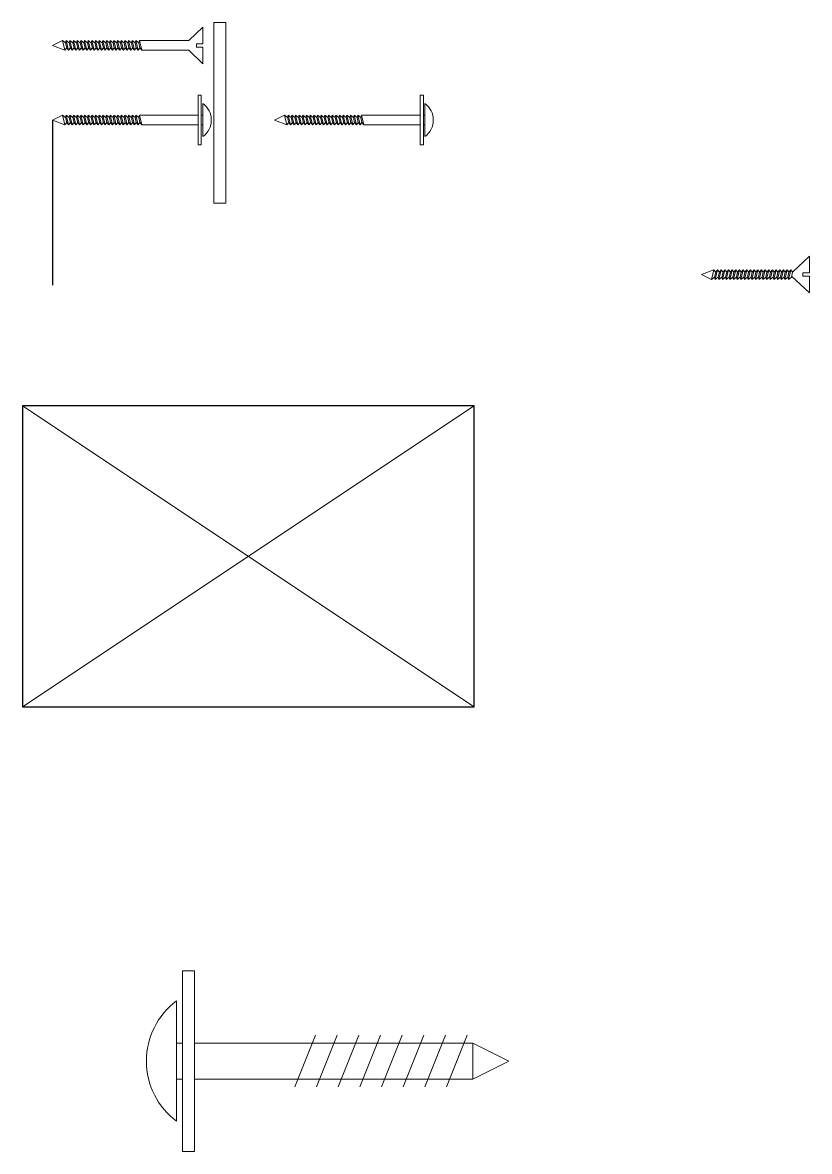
# Model space of a CAD drawing. Header units: metres. Extents: x -40 to 265, y 63 to 163.
# Drawn here: x -40.3024 to -40.1717, y 65.9351 to 66.1226 of the extents above; entities that cross this region are included whole.
import ezdxf

# ---------------------------------------------------------------- set-up
doc = ezdxf.new("R2010")
doc.units = ezdxf.units.M
doc.header["$LTSCALE"] = 5
doc.header["$MEASUREMENT"] = 0
doc.layers.get('0').update_dxf_attribs({"color": 30})
for name, color, linetype, lineweight in [('A-ANNO-DIMS', 3, 'Continuous', 18), ('A-DETL-MBND', 3, 'Continuous', 18), ('A-DETL-MCUT', 4, 'Continuous', 25)]:
    doc.layers.add(name, color=color, linetype=linetype, lineweight=lineweight)

msp = doc.modelspace()

# ---------------------------------------------------------------- linework, layer by layer
msp.add_line((-40.29744319478272, 66.10637952408233), (-40.29744319478272, 66.07898915299832))
at = {"layer": 'A-ANNO-DIMS'}
for p, q in [((-40.30241074192958, 66.05894332820819), (-40.22741074193249, 66.00894332820528)), ((-40.30241074192958, 66.00894332820528), (-40.22741074193249, 66.05894332820819))]:
    msp.add_line(p, q, dxfattribs=at)
at = {"layer": 'A-DETL-MBND'}
for p, q in [((-40.26865732802874, 66.12256475988988), (-40.27065732802915, 66.12256475988988)), ((-40.27326716821436, 66.11050521491866), (-40.2727178525926, 66.11050521491866)), ((-40.23639049366535, 66.11050521491866), (-40.23584117804359, 66.11050521491866)), ((-40.27326716821436, 66.10720932118879), (-40.28298962661433, 66.10720932118879)), ((-40.2727178525926, 66.10720932118879), (-40.27244319478272, 66.10720932118879)), ((-40.23639049366535, 66.10720932118879), (-40.24611295206532, 66.10720932118879)), ((-40.23584117804359, 66.10720932118879), (-40.23556652023371, 66.10720932118879)), ((-40.28260440485105, 66.10556137432381), (-40.27326716821436, 66.10556137432383)), ((-40.2727178525926, 66.10556137432383), (-40.27244319478272, 66.10556137432383)), ((-40.24572773030204, 66.10556137432381), (-40.23639049366535, 66.10556137432383)), ((-40.23584117804359, 66.10556137432383), (-40.23556652023371, 66.10556137432383)), ((-40.27326716821436, 66.10226548059396), (-40.2727178525926, 66.10226548059396)), ((-40.23639049366535, 66.10226548059396), (-40.23584117804359, 66.10226548059396)), ((-40.26865732802874, 66.09256475988991), (-40.27065732802915, 66.09256475988991)), ((-40.27384248993874, 65.96514221803486), (-40.27584248993915, 65.96514221803486)), ((-40.25373496512728, 65.95443662795614), (-40.25717010999031, 65.94584780811383)), ((-40.25013700768139, 65.95443662795614), (-40.25357215254442, 65.94584780811383)), ((-40.2465390502355, 65.95443662795614), (-40.24997419509853, 65.94584780811383)), ((-40.24294109278961, 65.95443662795614), (-40.24637623765264, 65.94584780811383)), ((-40.23934313534372, 65.95443662795614), (-40.24277828020675, 65.94584780811383)), ((-40.23574517789783, 65.95443662795614), (-40.23918032276086, 65.94584780811383)), ((-40.23214722045194, 65.95443662795614), (-40.23558236531497, 65.94584780811383)), ((-40.22854926300604, 65.95443662795614), (-40.23198440786908, 65.94584780811383)), ((-40.27584248993915, 65.95314221803491), (-40.27684248993572, 65.95314221803491)), ((-40.22762465423401, 65.95314221803503), (-40.27384248993874, 65.95314221803491)), ((-40.22162465424006, 65.95014221803487), (-40.22762465424128, 65.95314221803491)), ((-40.22762465424856, 65.95314221803434), (-40.22762465424128, 65.94714221803574)), ((-40.22162465424006, 65.95014221803487), (-40.22762465424128, 65.94714221803483)), ((-40.27584248993915, 65.94714221803483), (-40.27684248993572, 65.94714221803483)), ((-40.22762465423401, 65.94714221803494), (-40.27384248993874, 65.94714221803483)), ((-40.27384248993874, 65.93514221803488), (-40.27584248993915, 65.93514221803488))]:
    msp.add_line(p, q, dxfattribs=at)
for points in [[(-40.28260440485105, 66.11796105485743), (-40.27482128471916, 66.11796105485745), (-40.27244319478272, 66.11573877866292), (-40.27244319478272, 66.11849684831301), (-40.27354517512508, 66.11849684831301), (-40.27354517512508, 66.11906156091388), (-40.27244319478272, 66.11906156091388), (-40.27244319478272, 66.12181963056716), (-40.27480882072103, 66.11960900172241), (-40.28298962661433, 66.11960900172241)], [(-40.27065732802915, 66.12256475988988), (-40.27065732802915, 66.09256475988991)], [(-40.26865732802874, 66.12256475988988), (-40.26865732802874, 66.09256475988991)], [(-40.29577156192176, 66.11960900172036), (-40.29744319478272, 66.11877920461595)], [(-40.29527058897879, 66.11918257075487), (-40.29577156192176, 66.11960900172036)], [(-40.29538634015848, 66.11796105485539), (-40.29577156192176, 66.11960900172036)], [(-40.29466192538752, 66.11918257075487), (-40.2951628983305, 66.11960900172036), (-40.29527058897879, 66.11918257075487)], [(-40.29508200836649, 66.11837583846793), (-40.29527058897879, 66.11918257075487)], [(-40.29477767657449, 66.11796105485539), (-40.2951628983305, 66.11960900172036)], [(-40.29405326180353, 66.11918257075487), (-40.29455423474651, 66.11960900172036), (-40.29466192538752, 66.11918257075487)], [(-40.29447334477522, 66.11837583846793), (-40.29466192538752, 66.11918257075487)], [(-40.29416901298323, 66.11796105485539), (-40.29455423474651, 66.11960900172036)], [(-40.29344459821954, 66.11918257075487), (-40.29394557116252, 66.11960900172036), (-40.29405326180353, 66.11918257075487)], [(-40.29386468119123, 66.11837583846793), (-40.29405326180353, 66.11918257075487)], [(-40.29356034939924, 66.11796105485539), (-40.29394557116252, 66.11960900172036)], [(-40.29283593463555, 66.11918257075692), (-40.29333690757125, 66.11960900172241), (-40.29344459821954, 66.11918257075692)], [(-40.29325601760724, 66.11837583846997), (-40.29344459821954, 66.11918257075692)], [(-40.29295168581525, 66.11796105485743), (-40.29333690757125, 66.11960900172241)], [(-40.29222727104429, 66.11918257075692), (-40.29272824398726, 66.11960900172241), (-40.29283593463555, 66.11918257075692)], [(-40.29264735402325, 66.11837583846997), (-40.29283593463555, 66.11918257075692)], [(-40.29234302223126, 66.11796105485743), (-40.29272824398726, 66.11960900172241)], [(-40.2916186074603, 66.11918257075692), (-40.292119580396, 66.11960900172241), (-40.29222727104429, 66.11918257075692)], [(-40.29203869043926, 66.11837583846997), (-40.29222727104429, 66.11918257075692)], [(-40.29173435863999, 66.11796105485743), (-40.292119580396, 66.11960900172241)], [(-40.29144969688281, 66.11834902954476), (-40.29173435863999, 66.11796105485743), (-40.292119580396, 66.11960900172241)], [(-40.29144969688281, 66.11955689097292), (-40.29151091681201, 66.11960900172241), (-40.2916186074603, 66.11918257075692)], [(-40.29100994387631, 66.11918257075692), (-40.29151091681201, 66.11960900172241), (-40.2916186074603, 66.11918257075692)], [(-40.291430026848, 66.11837583846997), (-40.2916186074603, 66.11918257075692)], [(-40.29144969688281, 66.1184599852563), (-40.2916186074603, 66.11918257075692)], [(-40.29151091681201, 66.11960900172241), (-40.29144969688281, 66.1193471079118)], [(-40.291125695056, 66.11796105485743), (-40.29151091681201, 66.11960900172241)], [(-40.29040128029232, 66.11918257075692), (-40.29090225322802, 66.11960900172241), (-40.29100994387631, 66.11918257075692)], [(-40.29082136326401, 66.11837583846997), (-40.29100994387631, 66.11918257075692)], [(-40.29051703147201, 66.11796105485743), (-40.29090225322802, 66.11960900172241)], [(-40.28979261670106, 66.11918257075692), (-40.29029358964403, 66.11960900172241), (-40.29040128029232, 66.11918257075692)], [(-40.29021269968002, 66.11837583846997), (-40.29040128029232, 66.11918257075692)], [(-40.28968492605276, 66.11960900172241), (-40.28929970429676, 66.11796105485743), (-40.28960403608875, 66.11837583846997), (-40.28990836788802, 66.11796105485743), (-40.29029358964403, 66.11960900172241)], [(-40.28918395311707, 66.11918257075692), (-40.28968492605276, 66.11960900172241), (-40.28979261670106, 66.11918257075692)], [(-40.28960403608875, 66.11837583846997), (-40.28979261670106, 66.11918257075692)], [(-40.28857528953308, 66.11918257075692), (-40.28907626246878, 66.11960900172241), (-40.28918395311707, 66.11918257075692)], [(-40.28899537250476, 66.11837583846997), (-40.28918395311707, 66.11918257075692)], [(-40.28869104071277, 66.11796105485743), (-40.28907626246878, 66.11960900172241)], [(-40.28796662594909, 66.11918257075692), (-40.28846759888479, 66.11960900172241), (-40.28857528953308, 66.11918257075692)], [(-40.28838670892078, 66.11837583846997), (-40.28857528953308, 66.11918257075692)], [(-40.28808237712878, 66.11796105485743), (-40.28846759888479, 66.11960900172241)], [(-40.28735796235782, 66.11918257075692), (-40.2878589353008, 66.11960900172241), (-40.28796662594909, 66.11918257075692)], [(-40.28777804533679, 66.11837583846997), (-40.28796662594909, 66.11918257075692)], [(-40.28747371354479, 66.11796105485743), (-40.2878589353008, 66.11960900172241)], [(-40.28674929877383, 66.11918257075692), (-40.28725027170953, 66.11960900172241), (-40.28735796235782, 66.11918257075692)], [(-40.2871693817528, 66.11837583846997), (-40.28735796235782, 66.11918257075692)], [(-40.28686504995353, 66.11796105485743), (-40.28725027170953, 66.11960900172241)], [(-40.28614063518985, 66.11918257075692), (-40.28664160812554, 66.11960900172241), (-40.28674929877383, 66.11918257075692)], [(-40.28656071816153, 66.11837583846997), (-40.28674929877383, 66.11918257075692)], [(-40.28625638636954, 66.11796105485743), (-40.28664160812554, 66.11960900172241)], [(-40.28553197160586, 66.11918257075692), (-40.28603294454155, 66.11960900172241), (-40.28614063518985, 66.11918257075692)], [(-40.28595205457754, 66.11837583846997), (-40.28614063518985, 66.11918257075692)], [(-40.28564772278555, 66.11796105485743), (-40.28603294454155, 66.11960900172241)], [(-40.28492330801459, 66.11918257075692), (-40.28542428095756, 66.11960900172241), (-40.28553197160586, 66.11918257075692)], [(-40.28534339099355, 66.11837583846997), (-40.28553197160586, 66.11918257075692)], [(-40.28503905920156, 66.11796105485743), (-40.28542428095756, 66.11960900172241)], [(-40.2843146444306, 66.11918257075692), (-40.2848156173663, 66.11960900172241), (-40.28492330801459, 66.11918257075692)], [(-40.28473472740229, 66.11837583846997), (-40.28492330801459, 66.11918257075692)], [(-40.28443039561029, 66.11796105485743), (-40.2848156173663, 66.11960900172241)], [(-40.28370598084661, 66.11918257075692), (-40.28420695378231, 66.11960900172241), (-40.2843146444306, 66.11918257075692)], [(-40.2841260638183, 66.11837583846997), (-40.2843146444306, 66.11918257075692)], [(-40.2838217320263, 66.11796105485743), (-40.28420695378231, 66.11960900172241)], [(-40.28309731726262, 66.11918257075692), (-40.28359829019832, 66.11960900172241), (-40.28370598084661, 66.11918257075692)], [(-40.28351740023431, 66.11837583846997), (-40.28370598084661, 66.11918257075692)], [(-40.28298962661433, 66.11960900172241), (-40.28309731726262, 66.11918257075692), (-40.28290873665032, 66.11837583846997), (-40.28321306844231, 66.11796105485743), (-40.28359829019832, 66.11960900172241)], [(-40.28260440485105, 66.11796105485743), (-40.28298962661433, 66.11960900172241)], [(-40.29538634015848, 66.11796105485539), (-40.29744319478272, 66.11877920461595)], [(-40.29538634015848, 66.11796105485539), (-40.29508200836649, 66.11837583846793)], [(-40.29477767657449, 66.11796105485539), (-40.29508200836649, 66.11837583846793)], [(-40.29477767657449, 66.11796105485539), (-40.29447334477522, 66.11837583846793)], [(-40.29416901298323, 66.11796105485539), (-40.29447334477522, 66.11837583846793)], [(-40.29416901298323, 66.11796105485539), (-40.29386468119123, 66.11837583846793)], [(-40.29356034939924, 66.11796105485539), (-40.29386468119123, 66.11837583846793)], [(-40.29356034939924, 66.11796105485539), (-40.29325601760724, 66.11837583846793)], [(-40.29295168581525, 66.11796105485743), (-40.29325601760724, 66.11837583846997)], [(-40.29295168581525, 66.11796105485743), (-40.29264735402325, 66.11837583846997)], [(-40.29234302223126, 66.11796105485743), (-40.29264735402325, 66.11837583846997)], [(-40.29234302223126, 66.11796105485743), (-40.29203869043926, 66.11837583846997)], [(-40.29173435863999, 66.11796105485743), (-40.29203869043926, 66.11837583846997)], [(-40.29173435863999, 66.11796105485743), (-40.29203869043926, 66.11837583846997)], [(-40.29173435863999, 66.11796105485743), (-40.291430026848, 66.11837583846997)], [(-40.291125695056, 66.11796105485743), (-40.291430026848, 66.11837583846997)], [(-40.291125695056, 66.11796105485743), (-40.29082136326401, 66.11837583846997)], [(-40.29051703147201, 66.11796105485743), (-40.29082136326401, 66.11837583846997)], [(-40.29051703147201, 66.11796105485743), (-40.29021269968002, 66.11837583846997)], [(-40.28990836788802, 66.11796105485743), (-40.29021269968002, 66.11837583846997)], [(-40.28929970429676, 66.11796105485743), (-40.28899537250476, 66.11837583846997)], [(-40.28869104071277, 66.11796105485743), (-40.28899537250476, 66.11837583846997)], [(-40.28869104071277, 66.11796105485743), (-40.28838670892078, 66.11837583846997)], [(-40.28808237712878, 66.11796105485743), (-40.28838670892078, 66.11837583846997)], [(-40.28808237712878, 66.11796105485743), (-40.28777804533679, 66.11837583846997)], [(-40.28747371354479, 66.11796105485743), (-40.28777804533679, 66.11837583846997)], [(-40.28747371354479, 66.11796105485743), (-40.2871693817528, 66.11837583846997)], [(-40.28686504995353, 66.11796105485743), (-40.2871693817528, 66.11837583846997)], [(-40.28686504995353, 66.11796105485743), (-40.28656071816153, 66.11837583846997)], [(-40.28625638636954, 66.11796105485743), (-40.28656071816153, 66.11837583846997)], [(-40.28625638636954, 66.11796105485743), (-40.28595205457754, 66.11837583846997)], [(-40.28564772278555, 66.11796105485743), (-40.28595205457754, 66.11837583846997)], [(-40.28564772278555, 66.11796105485743), (-40.28534339099355, 66.11837583846997)], [(-40.28503905920156, 66.11796105485743), (-40.28534339099355, 66.11837583846997)], [(-40.28503905920156, 66.11796105485743), (-40.28473472740229, 66.11837583846997)], [(-40.28443039561029, 66.11796105485743), (-40.28473472740229, 66.11837583846997)], [(-40.28443039561029, 66.11796105485743), (-40.2841260638183, 66.11837583846997)], [(-40.2838217320263, 66.11796105485743), (-40.2841260638183, 66.11837583846997)], [(-40.2838217320263, 66.11796105485743), (-40.28351740023431, 66.11837583846997)], [(-40.28321306844231, 66.11796105485743), (-40.28351740023431, 66.11837583846997)], [(-40.28260440485105, 66.11796105485743), (-40.28290873665032, 66.11837583846997)], [(-40.27326716821436, 66.11050521491866), (-40.27326716821436, 66.10226548059397)], [(-40.27271785259261, 66.11050521491866), (-40.27271785259261, 66.10226548059397)], [(-40.23639049366535, 66.11050521491866), (-40.23639049366535, 66.10226548059397)], [(-40.23584117804359, 66.11050521491866), (-40.23584117804359, 66.10226548059397)], [(-40.27244319478272, 66.10913192586392), (-40.27244319478272, 66.10363876964807)], [(-40.23556652023371, 66.10913192586392), (-40.23556652023371, 66.10363876964807)], [(-40.29577156192176, 66.10720932118674), (-40.29744319478272, 66.10637952408233)], [(-40.29538634015848, 66.10556137432177), (-40.29744319478272, 66.10637952408233)], [(-40.29538634015848, 66.10556137432177), (-40.29577156192176, 66.10720932118674)], [(-40.29527058897879, 66.10678289022125), (-40.29577156192176, 66.10720932118674)], [(-40.29538634015848, 66.10556137432177), (-40.29508200836649, 66.10597615793431)], [(-40.29466192538752, 66.10678289022125), (-40.2951628983305, 66.10720932118674), (-40.29527058897879, 66.10678289022125)], [(-40.29508200836649, 66.10597615793431), (-40.29527058897879, 66.10678289022125)], [(-40.29477767657449, 66.10556137432177), (-40.2951628983305, 66.10720932118674)], [(-40.29477767657449, 66.10556137432177), (-40.29508200836649, 66.10597615793431)], [(-40.29477767657449, 66.10556137432177), (-40.29447334477522, 66.10597615793431)], [(-40.29405326180353, 66.10678289022125), (-40.29455423474651, 66.10720932118674), (-40.29466192538752, 66.10678289022125)], [(-40.29447334477522, 66.10597615793431), (-40.29466192538752, 66.10678289022125)], [(-40.29416901298323, 66.10556137432177), (-40.29455423474651, 66.10720932118674)], [(-40.29416901298323, 66.10556137432177), (-40.29447334477522, 66.10597615793431)], [(-40.29416901298323, 66.10556137432177), (-40.29386468119123, 66.10597615793431)], [(-40.29344459821954, 66.10678289022125), (-40.29394557116252, 66.10720932118674), (-40.29405326180353, 66.10678289022125)], [(-40.29386468119123, 66.10597615793431), (-40.29405326180353, 66.10678289022125)], [(-40.29356034939924, 66.10556137432177), (-40.29394557116252, 66.10720932118674)], [(-40.29356034939924, 66.10556137432177), (-40.29386468119123, 66.10597615793431)], [(-40.29356034939924, 66.10556137432177), (-40.29325601760724, 66.10597615793431)], [(-40.29283593463555, 66.1067828902233), (-40.29333690757125, 66.10720932118879), (-40.29344459821954, 66.1067828902233)], [(-40.29325601760724, 66.10597615793635), (-40.29344459821954, 66.1067828902233)], [(-40.29295168581525, 66.10556137432381), (-40.29333690757125, 66.10720932118879)], [(-40.29295168581525, 66.10556137432381), (-40.29325601760724, 66.10597615793635)], [(-40.29295168581525, 66.10556137432381), (-40.29264735402325, 66.10597615793635)], [(-40.29222727104429, 66.1067828902233), (-40.29272824398726, 66.10720932118879), (-40.29283593463555, 66.1067828902233)], [(-40.29264735402325, 66.10597615793635), (-40.29283593463555, 66.1067828902233)], [(-40.29234302223126, 66.10556137432381), (-40.29272824398726, 66.10720932118879)], [(-40.29234302223126, 66.10556137432381), (-40.29264735402325, 66.10597615793635)], [(-40.29234302223126, 66.10556137432381), (-40.29203869043926, 66.10597615793635)], [(-40.2916186074603, 66.1067828902233), (-40.292119580396, 66.10720932118879), (-40.29222727104429, 66.1067828902233)], [(-40.29203869043926, 66.10597615793635), (-40.29222727104429, 66.1067828902233)], [(-40.29144969688281, 66.10594934901114), (-40.29173435863999, 66.10556137432381), (-40.292119580396, 66.10720932118879)], [(-40.29173435863999, 66.10556137432381), (-40.292119580396, 66.10720932118879)], [(-40.29173435863999, 66.10556137432381), (-40.29203869043926, 66.10597615793635)], [(-40.29173435863999, 66.10556137432381), (-40.29203869043926, 66.10597615793635)], [(-40.29173435863999, 66.10556137432381), (-40.291430026848, 66.10597615793635)], [(-40.29100994387631, 66.1067828902233), (-40.29151091681201, 66.10720932118879), (-40.2916186074603, 66.1067828902233)], [(-40.29144969688281, 66.1071572104393), (-40.29151091681201, 66.10720932118879), (-40.2916186074603, 66.1067828902233)], [(-40.29144969688281, 66.10606030472267), (-40.2916186074603, 66.1067828902233)], [(-40.291430026848, 66.10597615793635), (-40.2916186074603, 66.1067828902233)], [(-40.291125695056, 66.10556137432381), (-40.29151091681201, 66.10720932118879)], [(-40.29151091681201, 66.10720932118879), (-40.29144969688281, 66.10694742737819)], [(-40.291125695056, 66.10556137432381), (-40.291430026848, 66.10597615793635)], [(-40.291125695056, 66.10556137432381), (-40.29082136326401, 66.10597615793635)], [(-40.29040128029232, 66.1067828902233), (-40.29090225322802, 66.10720932118879), (-40.29100994387631, 66.1067828902233)], [(-40.29082136326401, 66.10597615793635), (-40.29100994387631, 66.1067828902233)], [(-40.29051703147201, 66.10556137432381), (-40.29090225322802, 66.10720932118879)], [(-40.29051703147201, 66.10556137432381), (-40.29082136326401, 66.10597615793635)], [(-40.29051703147201, 66.10556137432381), (-40.29021269968002, 66.10597615793635)], [(-40.28979261670106, 66.1067828902233), (-40.29029358964403, 66.10720932118879), (-40.29040128029232, 66.1067828902233)], [(-40.29021269968002, 66.10597615793635), (-40.29040128029232, 66.1067828902233)], [(-40.28968492605276, 66.10720932118879), (-40.28929970429676, 66.10556137432381), (-40.28960403608875, 66.10597615793635), (-40.28990836788802, 66.10556137432381), (-40.29029358964403, 66.10720932118879)], [(-40.28990836788802, 66.10556137432381), (-40.29021269968002, 66.10597615793635)], [(-40.28918395311707, 66.1067828902233), (-40.28968492605276, 66.10720932118879), (-40.28979261670106, 66.1067828902233)], [(-40.28960403608875, 66.10597615793635), (-40.28979261670106, 66.1067828902233)], [(-40.28929970429676, 66.10556137432381), (-40.28899537250476, 66.10597615793635)], [(-40.28857528953308, 66.1067828902233), (-40.28907626246878, 66.10720932118879), (-40.28918395311707, 66.1067828902233)], [(-40.28899537250476, 66.10597615793635), (-40.28918395311707, 66.1067828902233)], [(-40.28869104071277, 66.10556137432381), (-40.28907626246878, 66.10720932118879)], [(-40.28869104071277, 66.10556137432381), (-40.28899537250476, 66.10597615793635)], [(-40.28869104071277, 66.10556137432381), (-40.28838670892078, 66.10597615793635)], [(-40.28796662594909, 66.1067828902233), (-40.28846759888479, 66.10720932118879), (-40.28857528953308, 66.1067828902233)], [(-40.28838670892078, 66.10597615793635), (-40.28857528953308, 66.1067828902233)], [(-40.28808237712878, 66.10556137432381), (-40.28846759888479, 66.10720932118879)], [(-40.28808237712878, 66.10556137432381), (-40.28838670892078, 66.10597615793635)], [(-40.28808237712878, 66.10556137432381), (-40.28777804533679, 66.10597615793635)], [(-40.28735796235782, 66.1067828902233), (-40.2878589353008, 66.10720932118879), (-40.28796662594909, 66.1067828902233)], [(-40.28777804533679, 66.10597615793635), (-40.28796662594909, 66.1067828902233)], [(-40.28747371354479, 66.10556137432381), (-40.2878589353008, 66.10720932118879)], [(-40.28747371354479, 66.10556137432381), (-40.28777804533679, 66.10597615793635)], [(-40.28747371354479, 66.10556137432381), (-40.2871693817528, 66.10597615793635)], [(-40.28674929877383, 66.1067828902233), (-40.28725027170953, 66.10720932118879), (-40.28735796235782, 66.1067828902233)], [(-40.2871693817528, 66.10597615793635), (-40.28735796235782, 66.1067828902233)], [(-40.28686504995353, 66.10556137432381), (-40.28725027170953, 66.10720932118879)], [(-40.28686504995353, 66.10556137432381), (-40.2871693817528, 66.10597615793635)], [(-40.28686504995353, 66.10556137432381), (-40.28656071816153, 66.10597615793635)], [(-40.28614063518985, 66.1067828902233), (-40.28664160812554, 66.10720932118879), (-40.28674929877383, 66.1067828902233)], [(-40.28656071816153, 66.10597615793635), (-40.28674929877383, 66.1067828902233)], [(-40.28625638636954, 66.10556137432381), (-40.28664160812554, 66.10720932118879)], [(-40.28625638636954, 66.10556137432381), (-40.28656071816153, 66.10597615793635)], [(-40.28625638636954, 66.10556137432381), (-40.28595205457754, 66.10597615793635)], [(-40.28553197160586, 66.1067828902233), (-40.28603294454155, 66.10720932118879), (-40.28614063518985, 66.1067828902233)], [(-40.28595205457754, 66.10597615793635), (-40.28614063518985, 66.1067828902233)], [(-40.28564772278555, 66.10556137432381), (-40.28603294454155, 66.10720932118879)], [(-40.28564772278555, 66.10556137432381), (-40.28595205457754, 66.10597615793635)], [(-40.28564772278555, 66.10556137432381), (-40.28534339099355, 66.10597615793635)], [(-40.28492330801459, 66.1067828902233), (-40.28542428095756, 66.10720932118879), (-40.28553197160586, 66.1067828902233)], [(-40.28534339099355, 66.10597615793635), (-40.28553197160586, 66.1067828902233)], [(-40.28503905920156, 66.10556137432381), (-40.28542428095756, 66.10720932118879)], [(-40.28503905920156, 66.10556137432381), (-40.28534339099355, 66.10597615793635)], [(-40.28503905920156, 66.10556137432381), (-40.28473472740229, 66.10597615793635)], [(-40.2843146444306, 66.1067828902233), (-40.2848156173663, 66.10720932118879), (-40.28492330801459, 66.1067828902233)], [(-40.28473472740229, 66.10597615793635), (-40.28492330801459, 66.1067828902233)], [(-40.28443039561029, 66.10556137432381), (-40.2848156173663, 66.10720932118879)], [(-40.28443039561029, 66.10556137432381), (-40.28473472740229, 66.10597615793635)], [(-40.28443039561029, 66.10556137432381), (-40.2841260638183, 66.10597615793635)], [(-40.28370598084661, 66.1067828902233), (-40.28420695378231, 66.10720932118879), (-40.2843146444306, 66.1067828902233)], [(-40.2841260638183, 66.10597615793635), (-40.2843146444306, 66.1067828902233)], [(-40.2838217320263, 66.10556137432381), (-40.28420695378231, 66.10720932118879)], [(-40.2838217320263, 66.10556137432381), (-40.2841260638183, 66.10597615793635)], [(-40.2838217320263, 66.10556137432381), (-40.28351740023431, 66.10597615793635)], [(-40.28309731726262, 66.1067828902233), (-40.28359829019832, 66.10720932118879), (-40.28370598084661, 66.1067828902233)], [(-40.28351740023431, 66.10597615793635), (-40.28370598084661, 66.1067828902233)], [(-40.28298962661433, 66.10720932118879), (-40.28309731726262, 66.1067828902233), (-40.28290873665032, 66.10597615793635), (-40.28321306844231, 66.10556137432381), (-40.28359829019832, 66.10720932118879)], [(-40.28321306844231, 66.10556137432381), (-40.28351740023431, 66.10597615793635)], [(-40.28260440485105, 66.10556137432381), (-40.28298962661433, 66.10720932118879)], [(-40.28260440485105, 66.10556137432381), (-40.28290873665032, 66.10597615793635)], [(-40.25889488737275, 66.10720932118674), (-40.26056652023371, 66.10637952408233)], [(-40.25850966560947, 66.10556137432177), (-40.26056652023371, 66.10637952408233)], [(-40.25850966560947, 66.10556137432177), (-40.25889488737275, 66.10720932118674)], [(-40.25839391442977, 66.10678289022125), (-40.25889488737275, 66.10720932118674)], [(-40.25850966560947, 66.10556137432177), (-40.25820533381747, 66.10597615793431)], [(-40.25778525083851, 66.10678289022125), (-40.25828622378148, 66.10720932118674), (-40.25839391442977, 66.10678289022125)], [(-40.25820533381747, 66.10597615793431), (-40.25839391442977, 66.10678289022125)], [(-40.25790100202548, 66.10556137432177), (-40.25828622378148, 66.10720932118674)], [(-40.25790100202548, 66.10556137432177), (-40.25820533381747, 66.10597615793431)], [(-40.25790100202548, 66.10556137432177), (-40.25759667022621, 66.10597615793431)], [(-40.25717658725452, 66.10678289022125), (-40.25767756019749, 66.10720932118674), (-40.25778525083851, 66.10678289022125)], [(-40.25759667022621, 66.10597615793431), (-40.25778525083851, 66.10678289022125)], [(-40.25729233843421, 66.10556137432177), (-40.25767756019749, 66.10720932118674)], [(-40.25729233843421, 66.10556137432177), (-40.25759667022621, 66.10597615793431)], [(-40.25729233843421, 66.10556137432177), (-40.25698800664222, 66.10597615793431)], [(-40.25656792367053, 66.10678289022125), (-40.2570688966135, 66.10720932118674), (-40.25717658725452, 66.10678289022125)], [(-40.25698800664222, 66.10597615793431), (-40.25717658725452, 66.10678289022125)], [(-40.25668367485022, 66.10556137432177), (-40.2570688966135, 66.10720932118674)], [(-40.25668367485022, 66.10556137432177), (-40.25698800664222, 66.10597615793431)], [(-40.25668367485022, 66.10556137432177), (-40.25637934305823, 66.10597615793431)], [(-40.25595926008654, 66.1067828902233), (-40.25646023302224, 66.10720932118879), (-40.25656792367053, 66.1067828902233)], [(-40.25637934305823, 66.10597615793635), (-40.25656792367053, 66.1067828902233)], [(-40.25607501126623, 66.10556137432381), (-40.25646023302224, 66.10720932118879)], [(-40.25607501126623, 66.10556137432381), (-40.25637934305823, 66.10597615793635)], [(-40.25607501126623, 66.10556137432381), (-40.25577067947424, 66.10597615793635)], [(-40.25535059649528, 66.1067828902233), (-40.25585156943825, 66.10720932118879), (-40.25595926008654, 66.1067828902233)], [(-40.25577067947424, 66.10597615793635), (-40.25595926008654, 66.1067828902233)], [(-40.25546634768224, 66.10556137432381), (-40.25585156943825, 66.10720932118879)], [(-40.25546634768224, 66.10556137432381), (-40.25577067947424, 66.10597615793635)], [(-40.25546634768224, 66.10556137432381), (-40.25516201589025, 66.10597615793635)], [(-40.25474193291129, 66.1067828902233), (-40.25524290584698, 66.10720932118879), (-40.25535059649528, 66.1067828902233)], [(-40.25516201589025, 66.10597615793635), (-40.25535059649528, 66.1067828902233)], [(-40.2545730223338, 66.10594934901114), (-40.25485768409098, 66.10556137432381), (-40.25524290584698, 66.10720932118879)], [(-40.25485768409098, 66.10556137432381), (-40.25524290584698, 66.10720932118879)], [(-40.25485768409098, 66.10556137432381), (-40.25516201589025, 66.10597615793635)], [(-40.25485768409098, 66.10556137432381), (-40.25516201589025, 66.10597615793635)], [(-40.25485768409098, 66.10556137432381), (-40.25455335229898, 66.10597615793635)], [(-40.2541332693273, 66.1067828902233), (-40.25463424226299, 66.10720932118879), (-40.25474193291129, 66.1067828902233)], [(-40.2545730223338, 66.1071572104393), (-40.25463424226299, 66.10720932118879), (-40.25474193291129, 66.1067828902233)], [(-40.2545730223338, 66.10606030472267), (-40.25474193291129, 66.1067828902233)], [(-40.25455335229898, 66.10597615793635), (-40.25474193291129, 66.1067828902233)], [(-40.25424902050699, 66.10556137432381), (-40.25463424226299, 66.10720932118879)], [(-40.25463424226299, 66.10720932118879), (-40.2545730223338, 66.10694742737819)], [(-40.25424902050699, 66.10556137432381), (-40.25455335229898, 66.10597615793635)], [(-40.25424902050699, 66.10556137432381), (-40.25394468871499, 66.10597615793635)], [(-40.25352460574331, 66.1067828902233), (-40.25402557867901, 66.10720932118879), (-40.2541332693273, 66.1067828902233)], [(-40.25394468871499, 66.10597615793635), (-40.2541332693273, 66.1067828902233)], [(-40.253640356923, 66.10556137432381), (-40.25402557867901, 66.10720932118879)], [(-40.253640356923, 66.10556137432381), (-40.25394468871499, 66.10597615793635)], [(-40.253640356923, 66.10556137432381), (-40.25333602513101, 66.10597615793635)], [(-40.25291594215204, 66.1067828902233), (-40.25341691509502, 66.10720932118879), (-40.25352460574331, 66.1067828902233)], [(-40.25333602513101, 66.10597615793635), (-40.25352460574331, 66.1067828902233)], [(-40.25280825150375, 66.10720932118879), (-40.25242302974775, 66.10556137432381), (-40.25272736153974, 66.10597615793635), (-40.25303169333901, 66.10556137432381), (-40.25341691509502, 66.10720932118879)], [(-40.25303169333901, 66.10556137432381), (-40.25333602513101, 66.10597615793635)], [(-40.25230727856805, 66.1067828902233), (-40.25280825150375, 66.10720932118879), (-40.25291594215204, 66.1067828902233)], [(-40.25272736153974, 66.10597615793635), (-40.25291594215204, 66.1067828902233)], [(-40.25242302974775, 66.10556137432381), (-40.25211869795575, 66.10597615793635)], [(-40.25169861498406, 66.1067828902233), (-40.25219958791976, 66.10720932118879), (-40.25230727856805, 66.1067828902233)], [(-40.25211869795575, 66.10597615793635), (-40.25230727856805, 66.1067828902233)], [(-40.25181436616376, 66.10556137432381), (-40.25219958791976, 66.10720932118879)], [(-40.25181436616376, 66.10556137432381), (-40.25211869795575, 66.10597615793635)], [(-40.25181436616376, 66.10556137432381), (-40.25151003437176, 66.10597615793635)], [(-40.25108995140008, 66.1067828902233), (-40.25159092433577, 66.10720932118879), (-40.25169861498406, 66.1067828902233)], [(-40.25151003437176, 66.10597615793635), (-40.25169861498406, 66.1067828902233)], [(-40.25120570257977, 66.10556137432381), (-40.25159092433577, 66.10720932118879)], [(-40.25120570257977, 66.10556137432381), (-40.25151003437176, 66.10597615793635)], [(-40.25120570257977, 66.10556137432381), (-40.25090137078777, 66.10597615793635)], [(-40.25048128780881, 66.1067828902233), (-40.25098226075178, 66.10720932118879), (-40.25108995140008, 66.1067828902233)], [(-40.25090137078777, 66.10597615793635), (-40.25108995140008, 66.1067828902233)], [(-40.25059703899578, 66.10556137432381), (-40.25098226075178, 66.10720932118879)], [(-40.25059703899578, 66.10556137432381), (-40.25090137078777, 66.10597615793635)], [(-40.25059703899578, 66.10556137432381), (-40.25029270720378, 66.10597615793635)], [(-40.24987262422482, 66.1067828902233), (-40.25037359716052, 66.10720932118879), (-40.25048128780881, 66.1067828902233)], [(-40.25029270720378, 66.10597615793635), (-40.25048128780881, 66.1067828902233)], [(-40.24998837540451, 66.10556137432381), (-40.25037359716052, 66.10720932118879)], [(-40.24998837540451, 66.10556137432381), (-40.25029270720378, 66.10597615793635)], [(-40.24998837540451, 66.10556137432381), (-40.24968404361252, 66.10597615793635)], [(-40.24926396064083, 66.1067828902233), (-40.24976493357653, 66.10720932118879), (-40.24987262422482, 66.1067828902233)], [(-40.24968404361252, 66.10597615793635), (-40.24987262422482, 66.1067828902233)], [(-40.24937971182052, 66.10556137432381), (-40.24976493357653, 66.10720932118879)], [(-40.24937971182052, 66.10556137432381), (-40.24968404361252, 66.10597615793635)], [(-40.24937971182052, 66.10556137432381), (-40.24907538002853, 66.10597615793635)], [(-40.24865529705684, 66.1067828902233), (-40.24915626999254, 66.10720932118879), (-40.24926396064083, 66.1067828902233)], [(-40.24907538002853, 66.10597615793635), (-40.24926396064083, 66.1067828902233)], [(-40.24877104823653, 66.10556137432381), (-40.24915626999254, 66.10720932118879)], [(-40.24877104823653, 66.10556137432381), (-40.24907538002853, 66.10597615793635)], [(-40.24877104823653, 66.10556137432381), (-40.24846671644454, 66.10597615793635)], [(-40.24804663346558, 66.1067828902233), (-40.24854760640855, 66.10720932118879), (-40.24865529705684, 66.1067828902233)], [(-40.24846671644454, 66.10597615793635), (-40.24865529705684, 66.1067828902233)], [(-40.24816238465255, 66.10556137432381), (-40.24854760640855, 66.10720932118879)], [(-40.24816238465255, 66.10556137432381), (-40.24846671644454, 66.10597615793635)], [(-40.24816238465255, 66.10556137432381), (-40.24785805285327, 66.10597615793635)], [(-40.24743796988159, 66.1067828902233), (-40.24793894281729, 66.10720932118879), (-40.24804663346558, 66.1067828902233)], [(-40.24785805285327, 66.10597615793635), (-40.24804663346558, 66.1067828902233)], [(-40.24755372106128, 66.10556137432381), (-40.24793894281729, 66.10720932118879)], [(-40.24755372106128, 66.10556137432381), (-40.24785805285327, 66.10597615793635)], [(-40.24755372106128, 66.10556137432381), (-40.24724938926929, 66.10597615793635)], [(-40.2468293062976, 66.1067828902233), (-40.2473302792333, 66.10720932118879), (-40.24743796988159, 66.1067828902233)], [(-40.24724938926929, 66.10597615793635), (-40.24743796988159, 66.1067828902233)], [(-40.24694505747729, 66.10556137432381), (-40.2473302792333, 66.10720932118879)], [(-40.24694505747729, 66.10556137432381), (-40.24724938926929, 66.10597615793635)], [(-40.24694505747729, 66.10556137432381), (-40.2466407256853, 66.10597615793635)], [(-40.24622064271361, 66.1067828902233), (-40.24672161564931, 66.10720932118879), (-40.2468293062976, 66.1067828902233)], [(-40.2466407256853, 66.10597615793635), (-40.2468293062976, 66.1067828902233)], [(-40.24611295206532, 66.10720932118879), (-40.24622064271361, 66.1067828902233), (-40.24603206210131, 66.10597615793635), (-40.2463363938933, 66.10556137432381), (-40.24672161564931, 66.10720932118879)], [(-40.2463363938933, 66.10556137432381), (-40.2466407256853, 66.10597615793635)], [(-40.24572773030204, 66.10556137432381), (-40.24611295206532, 66.10720932118879)], [(-40.24572773030204, 66.10556137432381), (-40.24603206210131, 66.10597615793635)], [(-40.17451562944587, 66.0811386510274), (-40.17171194504443, 66.08375863650684), (-40.17171194504443, 66.08100056685674), (-40.17281392538678, 66.08100056685674), (-40.17281392538678, 66.08043585425588), (-40.17171194504443, 66.08043585425588), (-40.17171194504443, 66.0776777846026), (-40.17466339531928, 66.08043585425588)], [(-40.18758936889606, 66.08153636031437), (-40.18964622352031, 66.08071821055381)], [(-40.18758936889606, 66.08153636031437), (-40.18797459065934, 66.0798884134494)], [(-40.18758936889606, 66.08153636031437), (-40.18728503710407, 66.08112157670183)], [(-40.18698070531207, 66.08153636031437), (-40.18736592706808, 66.0798884134494)], [(-40.18698070531207, 66.08153636031437), (-40.18728503710407, 66.08112157670183)], [(-40.18698070531207, 66.08153636031437), (-40.1866763735128, 66.08112157670183)], [(-40.18637204172081, 66.08153636031437), (-40.18675726348409, 66.0798884134494)], [(-40.18637204172081, 66.08153636031437), (-40.1866763735128, 66.08112157670183)], [(-40.18637204172081, 66.08153636031437), (-40.18606770992881, 66.08112157670183)], [(-40.18576337813682, 66.08153636031437), (-40.1861485999001, 66.0798884134494)], [(-40.18576337813682, 66.08153636031437), (-40.18606770992881, 66.08112157670183)], [(-40.18576337813682, 66.08153636031437), (-40.18545904634482, 66.08112157670183)], [(-40.18515471455283, 66.08153636031233), (-40.18553993630884, 66.07988841344735)], [(-40.18515471455283, 66.08153636031233), (-40.18545904634482, 66.08112157669979)], [(-40.18515471455283, 66.08153636031233), (-40.18485038276084, 66.08112157669979)], [(-40.18454605096884, 66.08153636031233), (-40.18493127272485, 66.07988841344735)], [(-40.18454605096884, 66.08153636031233), (-40.18485038276084, 66.08112157669979)], [(-40.18454605096884, 66.08153636031233), (-40.18424171917685, 66.08112157669979)], [(-40.1836527256204, 66.081148385625), (-40.18393738737758, 66.08153636031233), (-40.18432260913358, 66.07988841344735)], [(-40.18393738737758, 66.08153636031233), (-40.18432260913358, 66.07988841344735)], [(-40.18393738737758, 66.08153636031233), (-40.18424171917685, 66.08112157669979)], [(-40.18393738737758, 66.08153636031233), (-40.18424171917685, 66.08112157669979)], [(-40.18393738737758, 66.08153636031233), (-40.18363305558558, 66.08112157669979)], [(-40.18332872379359, 66.08153636031233), (-40.18371394554959, 66.07988841344735)], [(-40.18332872379359, 66.08153636031233), (-40.18363305558558, 66.08112157669979)], [(-40.18332872379359, 66.08153636031233), (-40.18302439200159, 66.08112157669979)], [(-40.1827200602096, 66.08153636031233), (-40.1831052819656, 66.07988841344735)], [(-40.1827200602096, 66.08153636031233), (-40.18302439200159, 66.08112157669979)], [(-40.1827200602096, 66.08153636031233), (-40.1824157284176, 66.08112157669979)], [(-40.18188795479035, 66.07988841344735), (-40.18150273303434, 66.08153636031233), (-40.18180706482634, 66.08112157669979), (-40.18211139662561, 66.08153636031233), (-40.18249661838161, 66.07988841344735)], [(-40.18211139662561, 66.08153636031233), (-40.1824157284176, 66.08112157669979)], [(-40.18150273303434, 66.08153636031233), (-40.18119840124235, 66.08112157669979)], [(-40.18089406945035, 66.08153636031233), (-40.18127929120636, 66.07988841344735)], [(-40.18089406945035, 66.08153636031233), (-40.18119840124235, 66.08112157669979)], [(-40.18089406945035, 66.08153636031233), (-40.18058973765836, 66.08112157669979)], [(-40.18028540586636, 66.08153636031233), (-40.18067062762237, 66.07988841344735)], [(-40.18028540586636, 66.08153636031233), (-40.18058973765836, 66.08112157669979)], [(-40.18028540586636, 66.08153636031233), (-40.17998107407437, 66.08112157669979)], [(-40.17967674228237, 66.08153636031233), (-40.18006196403838, 66.07988841344735)], [(-40.17967674228237, 66.08153636031233), (-40.17998107407437, 66.08112157669979)], [(-40.17967674228237, 66.08153636031233), (-40.17937241049038, 66.08112157669979)], [(-40.17906807869111, 66.08153636031233), (-40.17945330044711, 66.07988841344735)], [(-40.17906807869111, 66.08153636031233), (-40.17937241049038, 66.08112157669979)], [(-40.17906807869111, 66.08153636031233), (-40.17876374689912, 66.08112157669979)], [(-40.17845941510712, 66.08153636031233), (-40.17884463686313, 66.07988841344735)], [(-40.17845941510712, 66.08153636031233), (-40.17876374689912, 66.08112157669979)], [(-40.17845941510712, 66.08153636031233), (-40.17815508331513, 66.08112157669979)], [(-40.17785075152313, 66.08153636031233), (-40.17823597327914, 66.07988841344735)], [(-40.17785075152313, 66.08153636031233), (-40.17815508331513, 66.08112157669979)], [(-40.17785075152313, 66.08153636031233), (-40.17754641973114, 66.08112157669979)], [(-40.17724208793914, 66.08153636031233), (-40.17762730969515, 66.07988841344735)], [(-40.17724208793914, 66.08153636031233), (-40.17754641973114, 66.08112157669979)], [(-40.17724208793914, 66.08153636031233), (-40.17693775613987, 66.08112157669979)], [(-40.17663342434788, 66.08153636031233), (-40.17701864610388, 66.07988841344735)], [(-40.17663342434788, 66.08153636031233), (-40.17693775613987, 66.08112157669979)], [(-40.17663342434788, 66.08153636031233), (-40.17632909255588, 66.08112157669979)], [(-40.17602476076389, 66.08153636031233), (-40.17640998251989, 66.07988841344735)], [(-40.17602476076389, 66.08153636031233), (-40.17632909255588, 66.08112157669979)], [(-40.17602476076389, 66.08153636031233), (-40.17572042897189, 66.08112157669979)], [(-40.17519265535191, 66.07988841344735), (-40.17530034600021, 66.08031484441284), (-40.1751117653879, 66.08112157669979), (-40.1754160971799, 66.08153636031233), (-40.1758013189359, 66.07988841344735)], [(-40.1754160971799, 66.08153636031233), (-40.17572042897189, 66.08112157669979)], [(-40.17480743358863, 66.08153636031233), (-40.17519265535191, 66.07988841344735)], [(-40.17480743358863, 66.08153636031233), (-40.1751117653879, 66.08112157669979)], [(-40.17480743358863, 66.08153636031233), (-40.17450310180391, 66.08112157669979)], [(-40.18797459065934, 66.0798884134494), (-40.18964622352031, 66.08071821055381)], [(-40.18747361771637, 66.08031484441489), (-40.18797459065934, 66.0798884134494)], [(-40.18728503710407, 66.08112157670183), (-40.18747361771637, 66.08031484441489)], [(-40.18686495412511, 66.08031484441489), (-40.18736592706808, 66.0798884134494), (-40.18747361771637, 66.08031484441489)], [(-40.1866763735128, 66.08112157670183), (-40.18686495412511, 66.08031484441489)], [(-40.18625629054112, 66.08031484441489), (-40.18675726348409, 66.0798884134494), (-40.18686495412511, 66.08031484441489)], [(-40.18606770992881, 66.08112157670183), (-40.18625629054112, 66.08031484441489)], [(-40.18564762695713, 66.08031484441489), (-40.1861485999001, 66.0798884134494), (-40.18625629054112, 66.08031484441489)], [(-40.18545904634482, 66.08112157669979), (-40.18564762695713, 66.08031484441284)], [(-40.18503896337314, 66.08031484441284), (-40.18553993630884, 66.07988841344735), (-40.18564762695713, 66.08031484441284)], [(-40.18485038276084, 66.08112157669979), (-40.18503896337314, 66.08031484441284)], [(-40.18443029978187, 66.08031484441284), (-40.18493127272485, 66.07988841344735), (-40.18503896337314, 66.08031484441284)], [(-40.18424171917685, 66.08112157669979), (-40.18443029978187, 66.08031484441284)], [(-40.18382163619788, 66.08031484441284), (-40.18432260913358, 66.07988841344735), (-40.18443029978187, 66.08031484441284)], [(-40.18363305558558, 66.08112157669979), (-40.18382163619788, 66.08031484441284)], [(-40.1836527256204, 66.08103742991347), (-40.18382163619788, 66.08031484441284)], [(-40.18321297261389, 66.08031484441284), (-40.18371394554959, 66.07988841344735), (-40.18382163619788, 66.08031484441284)], [(-40.1836527256204, 66.07994052419684), (-40.18371394554959, 66.07988841344735), (-40.18382163619788, 66.08031484441284)], [(-40.18371394554959, 66.07988841344735), (-40.1836527256204, 66.08015030725795)], [(-40.18302439200159, 66.08112157669979), (-40.18321297261389, 66.08031484441284)], [(-40.18260430902991, 66.08031484441284), (-40.1831052819656, 66.07988841344735), (-40.18321297261389, 66.08031484441284)], [(-40.1824157284176, 66.08112157669979), (-40.18260430902991, 66.08031484441284)], [(-40.18199564543864, 66.08031484441284), (-40.18249661838161, 66.07988841344735), (-40.18260430902991, 66.08031484441284)], [(-40.18180706482634, 66.08112157669979), (-40.18199564543864, 66.08031484441284)], [(-40.18138698185465, 66.08031484441284), (-40.18188795479035, 66.07988841344735), (-40.18199564543864, 66.08031484441284)], [(-40.18119840124235, 66.08112157669979), (-40.18138698185465, 66.08031484441284)], [(-40.18077831827066, 66.08031484441284), (-40.18127929120636, 66.07988841344735), (-40.18138698185465, 66.08031484441284)], [(-40.18058973765836, 66.08112157669979), (-40.18077831827066, 66.08031484441284)], [(-40.18016965468667, 66.08031484441284), (-40.18067062762237, 66.07988841344735), (-40.18077831827066, 66.08031484441284)], [(-40.17998107407437, 66.08112157669979), (-40.18016965468667, 66.08031484441284)], [(-40.17956099109541, 66.08031484441284), (-40.18006196403838, 66.07988841344735), (-40.18016965468667, 66.08031484441284)], [(-40.17937241049038, 66.08112157669979), (-40.17956099109541, 66.08031484441284)], [(-40.17895232751142, 66.08031484441284), (-40.17945330044711, 66.07988841344735), (-40.17956099109541, 66.08031484441284)], [(-40.17876374689912, 66.08112157669979), (-40.17895232751142, 66.08031484441284)], [(-40.17834366392743, 66.08031484441284), (-40.17884463686313, 66.07988841344735), (-40.17895232751142, 66.08031484441284)], [(-40.17815508331513, 66.08112157669979), (-40.17834366392743, 66.08031484441284)], [(-40.17773500034344, 66.08031484441284), (-40.17823597327914, 66.07988841344735), (-40.17834366392743, 66.08031484441284)], [(-40.17754641973114, 66.08112157669979), (-40.17773500034344, 66.08031484441284)], [(-40.17712633675217, 66.08031484441284), (-40.17762730969515, 66.07988841344735), (-40.17773500034344, 66.08031484441284)], [(-40.17693775613987, 66.08112157669979), (-40.17712633675217, 66.08031484441284)], [(-40.17651767316818, 66.08031484441284), (-40.17701864610388, 66.07988841344735), (-40.17712633675217, 66.08031484441284)], [(-40.17632909255588, 66.08112157669979), (-40.17651767316818, 66.08031484441284)], [(-40.1759090095842, 66.08031484441284), (-40.17640998251989, 66.07988841344735), (-40.17651767316818, 66.08031484441284)], [(-40.17572042897189, 66.08112157669979), (-40.1759090095842, 66.08031484441284)], [(-40.17530034600021, 66.08031484441284), (-40.1758013189359, 66.07988841344735), (-40.1759090095842, 66.08031484441284)], [(-40.17519265535191, 66.07988841344735), (-40.17469168240894, 66.08031484441284)], [(-40.17450310180391, 66.08112157669979), (-40.17469168240894, 66.08031484441284)], [(-40.27584248993915, 65.96514221803486), (-40.27584248993915, 65.93514221803488)], [(-40.27384248993874, 65.96514221803486), (-40.27384248993874, 65.93514221803488)], [(-40.27684248993572, 65.96014221803259), (-40.27684248993572, 65.94014221803488)]]:
    msp.add_lwpolyline(points, dxfattribs=at)
for centre, radius, start, end in [((-40.27450312836382, 66.106385347756), 0.003433222634991948, 306.8698976479284, 53.13010235832481), ((-40.2376264538148, 66.106385347756), 0.003433222634991948, 306.8698976479284, 53.13010235832481), ((-40.26934248993601, 65.95014221803373), 0.01249999999890861, 126.8698976416752, 233.1301023520716)]:
    msp.add_arc(centre, radius, start, end, dxfattribs=at)
at = {"layer": 'A-DETL-MCUT'}
msp.add_lwpolyline([(-40.22741074193249, 66.05894332820819), (-40.30241074192958, 66.05894332820819), (-40.30241074192958, 66.00894332820528), (-40.22741074193249, 66.00894332820528)], close=True, dxfattribs=at)

doc.saveas('drawing.dxf')
